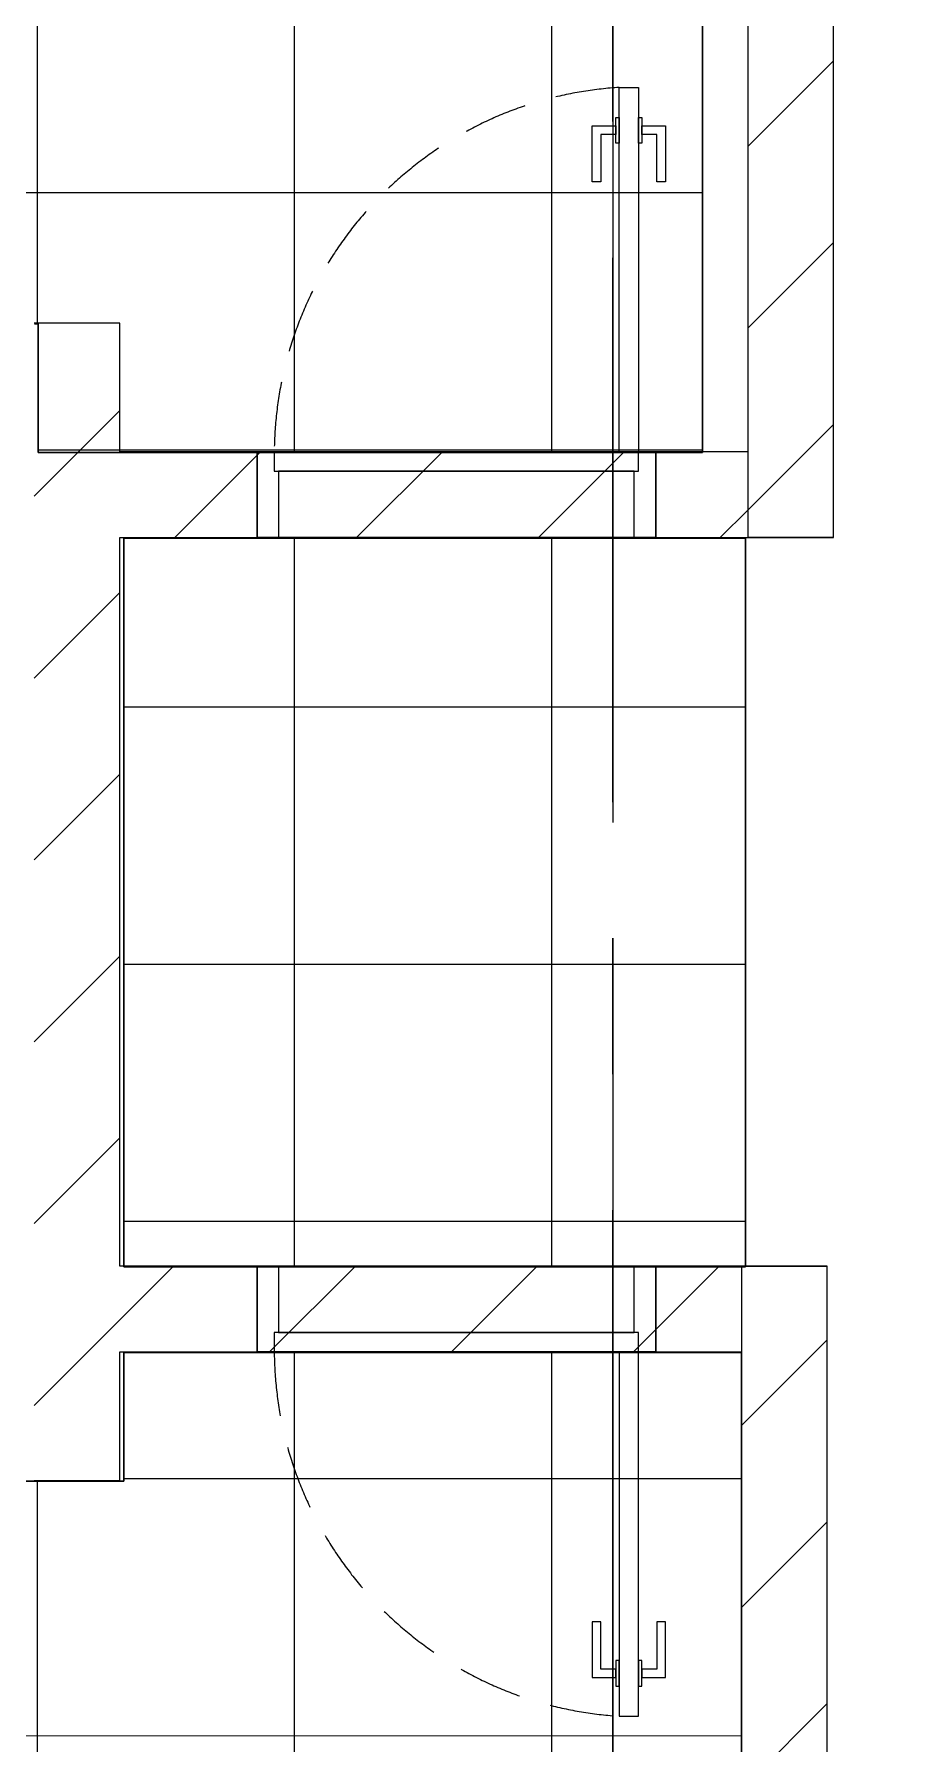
# Model space of a CAD drawing. Header units: millimetres. Extents: x -4000 to 187956, y -58990 to 162485.
# Drawn here: x 4150 to 6174, y 75486 to 79474 of the extents above; entities that cross this region are included whole.
import ezdxf

# ---------------------------------------------------------------- set-up
doc = ezdxf.new("R2010")
doc.units = ezdxf.units.MM
for name, pattern in [('Dash - 1_5mm', [225, 150, -75]), ('Grid Line', [2222.5, 1270, -317.5, 317.5, -317.5]), ('Grid Line 12_5mm', [2150, 1250, -300, 300, -300])]:
    doc.linetypes.add(name, pattern=pattern)
for name, color, linetype, lineweight in [('A-DOOR', 31, 'Continuous', 13), ('A-DOOR-FRAM', 31, 'Continuous', 13), ('A-FLOR', 192, 'Continuous', 13), ('A-FLOR-PATT', 8, 'Continuous', 13), ('A-WALL', 113, 'Continuous', 13), ('A-WALL-PATT', 111, 'Continuous', 13), ('S-GRID', 1, 'Continuous', 30)]:
    doc.layers.add(name, color=color, linetype=linetype, lineweight=lineweight)
pattern_1 = [(45, (0, 0), (-212.132, 212.132), [])]

# ---------------------------------------------------------------- blocks, each defined once
blk = doc.blocks.new('MP_DR_Single Swing_Miscellaneous - 2200x850_FR_SOLID CORE-V682-0_000')
at = {"layer": 'A-DOOR', "color": 163, "lineweight": 15}
for p, q in [((425, -100), (380, -100)), ((380, -820), (380, -880)), ((425, -880), (425, -820))]:
    blk.add_line(p, q, dxfattribs=at)
at = {"layer": 'A-DOOR', "color": 174, "lineweight": 15}
for p, q in [((380, -100), (380, -820)), ((425, -820), (425, -100)), ((380, -880), (380, -950)), ((425, -950), (425, -880)), ((380, -950), (425, -950))]:
    blk.add_line(p, q, dxfattribs=at)
at = {"layer": 'A-DOOR', "lineweight": 9}
for p, q in [((337, -730), (317, -730)), ((317, -730), (317, -860)), ((337, -840), (337, -730)), ((488, -730), (468, -730)), ((468, -730), (468, -840)), ((488, -860), (488, -730)), ((380, -820), (372, -820)), ((372, -820), (372, -840)), ((380, -880), (380, -820)), ((425, -820), (425, -880)), ((433, -820), (425, -820)), ((433, -840), (433, -820)), ((317, -860), (372, -860)), ((372, -840), (337, -840)), ((372, -840), (372, -860)), ((372, -860), (372, -840)), ((372, -860), (372, -880)), ((433, -860), (433, -840)), ((468, -840), (433, -840)), ((433, -840), (433, -860)), ((433, -880), (433, -860)), ((433, -860), (488, -860)), ((372, -880), (380, -880)), ((425, -880), (433, -880))]:
    blk.add_line(p, q, dxfattribs=at)
at = {"layer": 'A-DOOR', "linetype": 'Dash - 1_5mm', "lineweight": 9}
blk.add_arc((433.8, -92.8), 858.8, 180.4774, 266.4076, dxfattribs=at)
at = {"layer": 'A-DOOR-FRAM', "color": 91, "lineweight": 15}
for p, q in [((-465, -100), (-465, 100)), ((-465, 100), (465, 100)), ((465, 100), (465, -100)), ((380, -100), (-465, -100)), ((465, -100), (425, -100))]:
    blk.add_line(p, q, dxfattribs=at)
at = {"layer": 'A-DOOR-FRAM', "color": 71, "lineweight": 15}
for p, q in [((-465, 100), (-465, 98.6)), ((-415, 100), (-465, 100)), ((-415, 100), (-415, 98.6)), ((415, 98.6), (415, 100)), ((415, 100), (465, 100)), ((465, 100), (465, 98.6)), ((380, -100), (425, -100))]:
    blk.add_line(p, q, dxfattribs=at)
at = {"layer": 'A-DOOR-FRAM', "color": 81, "lineweight": 15}
for p, q in [((-465, 98.6), (-465, -100)), ((415, 100), (-415, 100)), ((-415, 100), (-415, -55)), ((-415, 98.6), (-415, -55)), ((415, -55), (415, 100)), ((415, -55), (415, 98.6)), ((465, 98.6), (465, -100)), ((-415, -55), (-425, -55)), ((-425, -55), (-425, -100)), ((425, -55), (-425, -55)), ((-425, -55), (-425, -100)), ((-415, -55), (415, -55)), ((425, -55), (415, -55)), ((425, -100), (425, -55)), ((425, -100), (425, -55)), ((-465, -100), (-425, -100)), ((-425, -100), (380, -100)), ((425, -100), (380, -100)), ((465, -100), (425, -100))]:
    blk.add_line(p, q, dxfattribs=at)
blk = doc.blocks.new('MP_DR_Single Swing_Miscellaneous - 2200x850_FR_SOLID CORE-V683-0_000')
at = {"layer": 'A-DOOR', "color": 174, "lineweight": 15}
for p, q in [((380, 950), (425, 950)), ((380, 880), (380, 950)), ((425, 950), (425, 880)), ((380, 100), (380, 820)), ((425, 820), (425, 100))]:
    blk.add_line(p, q, dxfattribs=at)
at = {"layer": 'A-DOOR', "lineweight": 9}
for p, q in [((372, 880), (380, 880)), ((372, 860), (372, 880)), ((380, 880), (380, 820)), ((425, 880), (433, 880)), ((425, 820), (425, 880)), ((433, 880), (433, 860)), ((317, 860), (372, 860)), ((317, 730), (317, 860)), ((337, 840), (337, 730)), ((372, 840), (337, 840)), ((372, 840), (372, 860)), ((372, 860), (372, 840)), ((372, 820), (372, 840)), ((433, 860), (433, 840)), ((433, 840), (433, 860)), ((433, 860), (488, 860)), ((433, 840), (433, 820)), ((468, 840), (433, 840)), ((468, 730), (468, 840)), ((488, 860), (488, 730)), ((380, 820), (372, 820)), ((433, 820), (425, 820)), ((337, 730), (317, 730)), ((488, 730), (468, 730))]:
    blk.add_line(p, q, dxfattribs=at)
at = {"layer": 'A-DOOR', "color": 163, "lineweight": 15}
for p, q in [((380, 820), (380, 880)), ((425, 880), (425, 820)), ((425, 100), (380, 100))]:
    blk.add_line(p, q, dxfattribs=at)
at = {"layer": 'A-DOOR', "linetype": 'Dash - 1_5mm', "lineweight": 9}
blk.add_arc((433.8, 92.8), 858.8, 93.5924, 179.5226, dxfattribs=at)
at = {"layer": 'A-DOOR-FRAM', "color": 91, "lineweight": 15}
for p, q in [((-465, 100), (380, 100)), ((-465, -100), (-465, 100)), ((425, 100), (465, 100)), ((465, 100), (465, -100)), ((465, -100), (-465, -100))]:
    blk.add_line(p, q, dxfattribs=at)
at = {"layer": 'A-DOOR-FRAM', "color": 71, "lineweight": 15}
for p, q in [((-465, 100), (-465, 98.6)), ((-425, 100), (-465, 100)), ((-425, 100), (-425, 98.6)), ((425, 100), (380, 100)), ((425, 100), (465, 100)), ((425, 98.6), (425, 100)), ((465, 100), (465, 98.6))]:
    blk.add_line(p, q, dxfattribs=at)
at = {"layer": 'A-DOOR-FRAM', "color": 81, "lineweight": 15}
for p, q in [((-465, 98.6), (-465, -100)), ((380, 100), (-425, 100)), ((-425, 100), (-425, 55)), ((-425, 98.6), (-425, 55)), ((380, 100), (425, 100)), ((425, 55), (425, 100)), ((425, 55), (425, 98.6)), ((465, 98.6), (465, -100)), ((-425, 55), (-415, 55)), ((-425, 55), (425, 55)), ((-415, 55), (-415, -100)), ((415, 55), (-415, 55)), ((-415, 55), (-415, -100)), ((415, -100), (415, 55)), ((415, 55), (425, 55)), ((415, -100), (415, 55)), ((-465, -100), (-415, -100)), ((-415, -100), (415, -100)), ((465, -100), (415, -100))]:
    blk.add_line(p, q, dxfattribs=at)
blk = doc.blocks.new('CMF2_NHAXUONG_A_rvt-1-0_000')
at = {"layer": 'A-FLOR-PATT', "lineweight": 9}
h = blk.add_hatch(dxfattribs=at)
h.set_pattern_fill('FP_25', color=252, style=0, pattern_type=2)
h.set_pattern_definition([(89.998, (160159.3, 137898.8), (-600, 0.021), []), (179.998, (160159.3, 137898.8), (-0.021, -600), [])])
h.paths.add_polyline_path([(154749.9, 498.9), (160009.4, 498.9), (160009.3, 1898.5), (156700.3, 1898.5), (156700.4, 1498.5), (156600.4, 1498.5), (156600.4, 2298.5), (158059, 2298.5), (158059, 5748.6), (156099.9, 5748.4), (156099.9, 4399.9), (155999.9, 4399.9), (155999.9, 5748.5), (154749.9, 5748.5), (154749.9, 751.9)])
h.paths.add_polyline_path([(160209.3, 1748.7), (165509.4, 1749.4), (165509.1, 3698.3), (162659.1, 3698.3), (162659.1, 3548.4), (162459.1, 3548.4), (162459.1, 4948.7), (161059.3, 4948.8), (161059.3, 4898.3), (160209.4, 4898.9), (160209.3, 3698.4), (160859.1, 3698.4), (160859.1, 3498.4), (160209.1, 3498.4), (160209.3, 1920)])
h.paths.add_polyline_path([(158997.5, 2198.5), (159409.4, 2198.5), (159409.4, 3498.6), (158258.8, 3498.6), (158258.8, 2198.5), (158714, 2198.5)])
h.paths.add_polyline_path([(159280.9, 3698.4), (160009.1, 3698.4), (160009.1, 4898.7), (159959, 4898.6), (159959.9, 5848.6), (158258.6, 5848.6), (158258.6, 3698.4)])
h.paths.add_polyline_path([(83409, 5348.5), (85559, 5348.5), (85559, 6948.5), (83409, 6948.5), (83409, 5424.1)])
h.paths.add_polyline_path([(83209.3, 5348.6), (83209.3, 10108.8), (82009.3, 10108.8), (82009.3, 8808.8), (80984.3, 8808.8), (80984, 7248.5), (82234, 7248.5), (82234, 5348.6)])
h.paths.add_polyline_path([(80485.4, 6361), (80784.3, 6361), (80784.3, 8808.8), (79759.3, 8808.8), (79759.3, 10108.8), (78559.3, 10108.8), (78559.3, 6361), (79918.5, 6361)])
h.paths.add_polyline_path([(79959.3, 9008.8), (81809.3, 9008.8), (81809.3, 10208.8), (79959.3, 10208.8), (79959.3, 10096.2)])
h.paths.add_polyline_path([(5374.6, 15998.7), (5859, 15998.7), (5859, 18498.6), (509, 18498.6), (509, 17048.6), (4299.8, 17048.6), (4299.8, 15998.7), (5091.1, 15998.7)])
h.paths.add_polyline_path([(4409, 18698.6), (5959, 18698.6), (5959, 20998.6), (4409, 20998.6), (4409, 19440.5)])
h.paths.add_polyline_path([(509, 21198.6), (5859, 21198.6), (5859, 24898.3), (3969.3, 24898.3), (3969.3, 22848.6), (4609.3, 22848.6), (4609.3, 22743.9), (3769.3, 22743.9), (3769.3, 24698.7), (509, 24698.7), (509, 22798.6), (2129.3, 22798.6), (2129.3, 23198.6), (2229.3, 23198.6), (2229.3, 22398.6), (509, 22398.6), (509, 21776.6)])
h.paths.add_polyline_path([(4249.8, 73948.5), (5800.2, 73948.6), (5800.2, 76398.6), (4359, 76398.6), (4359, 76098.6), (509.3, 76098.7), (509.3, 73998.6), (4159, 73998.6), (4159, 74648.7), (4249.8, 74648.7), (4249.8, 74338.3)])
h.paths.add_polyline_path([(161750.2, 73948.5), (161750.2, 74640), (161850.2, 74640), (161850.3, 73998.6), (165509.4, 73998.7), (165509.4, 76098.7), (161659.5, 76098.6), (161659.5, 76398.6), (160200, 76398.6), (160200, 73948.6), (161548.4, 73948.6)])
h.paths.add_polyline_path([(161548.4, 76598.6), (161659, 76598.6), (161659, 78298.6), (160209, 78298.6), (160209, 76598.6)])
h.paths.add_polyline_path([(5091.1, 76598.6), (5809.5, 76598.6), (5809.5, 78298.6), (4359.5, 78298.6), (4359.5, 76598.6)])
h.paths.add_polyline_path([(160199.7, 78498.6), (161659.3, 78498.7), (161659.6, 78798.6), (165509.6, 78798.7), (165509.1, 80348.6), (161859.5, 80348.6), (161859.5, 80048.7), (161750, 80048.7), (161750, 80948.7), (160200.2, 80948.3), (160200, 80178.5)])
h.paths.add_polyline_path([(5709.5, 78498.6), (5709.5, 80948.3), (4250, 80948.3), (4250, 80299.3), (4149.8, 80299.3), (4149.8, 80348.6), (509.3, 80348.6), (508.9, 78798.7), (4159.2, 78798.6), (4159.5, 78498.6), (5091.1, 78498.6)])
h.paths.add_polyline_path([(86109.5, 132101.2), (86109.5, 133323.8), (84609.5, 133323.8), (84609.5, 132101.2)])
h.paths.add_polyline_path([(83259.5, 132200.9), (84409.5, 132200.9), (84409.5, 133523.8), (85259.5, 133523.8), (85259.3, 134848.4), (83259.5, 134848.4), (83259.5, 132740.2)])
h.paths.add_polyline_path([(87459.3, 132201.2), (87459.3, 134848.6), (85459.5, 134848.2), (85459.5, 133523.8), (86309.5, 133526.1), (86309.5, 132201.2), (86721, 132201.2)])
h.paths.add_polyline_path([(11209.2, 135098.7), (11209, 140698.7), (6109.3, 140698.7), (6109.3, 139698.7), (6059, 139698.7), (6059, 139098.7), (9550.3, 139098.7), (9550.3, 139498.7), (9650.3, 139498.7), (9650.3, 138698.7), (7959.6, 138698.7), (7959.6, 135098.7), (9859, 135098.8), (9859, 137148.7), (9259, 137148.7), (9259, 137348.7), (10059, 137348.7), (10059, 135098.8), (10759.9, 135098.7)])
h.paths.add_polyline_path([(156349.9, 135098.8), (156349.9, 136499.7), (156449.9, 136499.7), (156449.9, 135098.8), (158059.1, 135098.8), (158059.1, 138698.7), (156349.9, 138698.7), (156349.9, 139498.7), (156449.9, 139498.7), (156449.9, 139098.7), (159959.7, 139098.7), (159959.7, 140698.8), (154809.2, 140698.6), (154808.9, 135098.8)])
h.paths.add_polyline_path([(162549.8, 135998.6), (162549.8, 137398.7), (162659, 137398.7), (162659, 137248.8), (165509.4, 137248.8), (165509.6, 139448.5), (160159.5, 139448.5), (160159.5, 137398.7), (160750.2, 137398.7), (160750.2, 137298.7), (160149.8, 137298.7), (160149.8, 135998.8), (161548.4, 135998.7)])
h.paths.add_polyline_path([(3449.8, 135998.7), (5900.2, 135998.7), (5900.2, 137297.6), (5248.6, 137297.6), (5248.6, 137398.7), (5859, 137398.7), (5859, 139448.7), (509.4, 139448.7), (509.4, 137248.8), (3449.8, 137249.9), (3449.8, 136244.3)])
h.paths.add_polyline_path([(6059, 137398.7), (7159.6, 137398.7), (7159.6, 138698.7), (6059, 138698.7), (6059, 137412.3)])
h.paths.add_polyline_path([(158858.9, 137398.7), (159959, 137398.7), (159959, 138698.7), (158858.9, 138698.7), (158858.9, 137412.3)])
at = {"layer": 'A-WALL-PATT', "lineweight": 9}
h = blk.add_hatch(dxfattribs=at)
h.set_pattern_fill('FP_13', color=250, style=0, pattern_type=2)
h.set_pattern_definition(pattern_1)
h.paths.add_polyline_path([(6014.7, 78300), (6014.7, 80940), (5814.7, 80940), (5814.7, 78300)])
h = blk.add_hatch(dxfattribs=at)
h.set_pattern_fill('FP_13', color=250, style=0, pattern_type=2)
h.set_pattern_definition(pattern_1)
h.paths.add_polyline_path([(4150, 76100), (4350, 76100), (4350, 78800), (4150, 78800), (4150, 76674.4)])
h = blk.add_hatch(dxfattribs=at)
h.set_pattern_fill('FP_13', color=250, style=0, pattern_type=2)
h.set_pattern_definition(pattern_1)
h.paths.add_polyline_path([(4350, 78300), (5814.7, 78300), (5814.7, 78500), (4350, 78500)])
h = blk.add_hatch(dxfattribs=at)
h.set_pattern_fill('FP_13', color=250, style=0, pattern_type=2)
h.set_pattern_definition(pattern_1)
h.paths.add_polyline_path([(5800.2, 76400), (5800.2, 76600), (4350, 76600), (4350, 76400), (5091.1, 76400)])
h = blk.add_hatch(dxfattribs=at)
h.set_pattern_fill('FP_13', color=250, style=0, pattern_type=2)
h.set_pattern_definition(pattern_1)
h.paths.add_polyline_path([(5800.2, 73950), (6000.2, 73950), (6000.2, 76600), (5800.2, 76600), (5800.2, 74338.3)])
at = {"layer": 'A-FLOR', "color": 93, "lineweight": 15}
for p, q in [((5709.5, 80350.5), (5709.5, 78500)), ((4150.9, 78798.6), (4159.2, 78798.6)), ((4159.2, 78798.6), (4159.5, 78498.6)), ((4159.5, 78498.6), (4670, 78498.6)), ((5600, 78498.6), (5709.5, 78498.6)), ((5709.5, 78498.6), (5709.5, 78500)), ((4359.5, 76600), (4359.5, 78298.6)), ((4359.5, 78298.6), (5809.5, 78298.6)), ((5809.5, 78298.6), (5809.5, 76600)), ((4359.5, 76600), (4359.5, 76598.6)), ((4359.5, 76598.6), (4670, 76598.6)), ((5600, 76598.6), (5809.5, 76598.6)), ((5809.5, 76598.6), (5809.5, 76600)), ((4359, 76098.6), (4359, 76398.6)), ((4359, 76398.6), (5515, 76398.6)), ((5560, 76398.6), (5515, 76398.6)), ((5560, 76398.6), (5800.2, 76398.6)), ((5800.2, 73950), (5800.2, 76398.6)), ((509.3, 76098.7), (4359, 76098.6))]:
    blk.add_line(p, q, dxfattribs=at)
at = {"layer": 'A-FLOR', "color": 94, "lineweight": 15}
for p, q in [((5709.5, 78500), (5709.5, 80350.5)), ((5809.5, 78298.6), (4359.5, 78298.6)), ((4359.5, 78298.6), (4359.5, 76600)), ((5809.5, 76600), (5809.5, 78298.6)), ((5515, 76398.6), (4359, 76398.6)), ((4359, 76398.6), (4359, 76098.6)), ((5800.2, 76398.6), (5560, 76398.6)), ((4359, 76098.6), (509.3, 76098.7))]:
    blk.add_line(p, q, dxfattribs=at)
at = {"layer": 'A-FLOR', "color": 81, "lineweight": 15}
for p, q in [((4159.2, 78798.6), (4150.9, 78798.6)), ((4159.5, 78498.6), (4159.2, 78798.6)), ((4670, 78498.6), (4159.5, 78498.6)), ((4670, 78498.6), (5600, 78498.6)), ((5709.5, 78498.6), (5600, 78498.6)), ((5709.5, 78500), (5709.5, 78498.6)), ((4359.5, 76598.6), (4359.5, 76600)), ((4670, 76598.6), (4359.5, 76598.6)), ((4670, 76598.6), (5600, 76598.6)), ((5809.5, 76598.6), (5600, 76598.6)), ((5809.5, 76600), (5809.5, 76598.6)), ((5515, 76398.6), (5560, 76398.6)), ((5800.2, 76398.6), (5800.2, 73950))]:
    blk.add_line(p, q, dxfattribs=at)
at = {"layer": 'A-FLOR', "color": 71, "lineweight": 15}
for p, q in [((5600, 78498.6), (4670, 78498.6)), ((5600, 76598.6), (4670, 76598.6))]:
    blk.add_line(p, q, dxfattribs=at)
at = {"layer": 'A-WALL', "color": 90, "lineweight": 15}
for p, q in [((5814.7, 80940), (5814.7, 78500)), ((6014.7, 78300), (6014.7, 80940)), ((4350, 78800), (4150, 78800)), ((4350, 78500), (4350, 78800)), ((5814.7, 78500), (4350, 78500)), ((4350, 76600), (4350, 78300)), ((4350, 78300), (5814.7, 78300)), ((5814.7, 78300), (6014.7, 78300)), ((5800.2, 76600), (4350, 76600)), ((6000.2, 76600), (5800.2, 76600)), ((6000.2, 73950), (6000.2, 76600)), ((4350, 76400), (5800.2, 76400)), ((4350, 76100), (4350, 76400)), ((5800.2, 76400), (5800.2, 73950)), ((4150, 76100), (4350, 76100))]:
    blk.add_line(p, q, dxfattribs=at)
at = {"layer": 'A-WALL', "color": 35, "lineweight": 15}
for p, q in [((5814.7, 80940), (5814.7, 78500)), ((6014.7, 78300), (6014.7, 80940)), ((5600, 78500), (4670, 78500)), ((4670, 78300), (4670, 78500)), ((5600, 78300), (5600, 78500)), ((4670, 78300), (5600, 78300)), ((6014.7, 78300), (5814.7, 78300)), ((5600, 76600), (4670, 76600)), ((4670, 76400), (4670, 76600)), ((5600, 76400), (5600, 76600)), ((5809.5, 76600), (6000.2, 76600)), ((6000.2, 73950), (6000.2, 76600)), ((4670, 76400), (5600, 76400)), ((5800.2, 76400), (5800.2, 76398.6))]:
    blk.add_line(p, q, dxfattribs=at)
at = {"layer": 'A-WALL', "color": 53, "lineweight": 15}
for p, q in [((5814.7, 78500), (5814.7, 78300)), ((5800.2, 76600), (5809.5, 76600)), ((5800.2, 76598.6), (5800.2, 76400)), ((5800.2, 76398.6), (5800.2, 73950))]:
    blk.add_line(p, q, dxfattribs=at)
at = {"layer": 'A-WALL', "color": 31, "lineweight": 15}
blk.add_line((5800.2, 76600), (5800.2, 76598.6), dxfattribs=at)
at = {"layer": 'S-GRID', "linetype": 'Grid Line 12_5mm', "lineweight": 9}
blk.add_line((5500, 161185.2), (5500, -16487.4), dxfattribs=at)
at = {"layer": 'A-DOOR', "color": 250, "lineweight": 9}
for name, p in [('MP_DR_Single Swing_Miscellaneous - 2200x850_FR_SOLID CORE-V683-0_000', (5135, 78400)), ('MP_DR_Single Swing_Miscellaneous - 2200x850_FR_SOLID CORE-V682-0_000', (5135, 76500))]:
    blk.add_blockref(name, p, dxfattribs=at)

msp = doc.modelspace()

# ---------------------------------------------------------------- block references
at = {"lineweight": 5}
msp.add_blockref('CMF2_NHAXUONG_A_rvt-1-0_000', (0, 0), dxfattribs=at)

# ---------------------------------------------------------------- next in the draw order: linework, layer by layer
at = {"layer": 'S-GRID', "linetype": 'Grid Line'}
msp.add_line((5500, 161185.2), (5500, -16487.4), dxfattribs=at)

doc.saveas('drawing.dxf')
